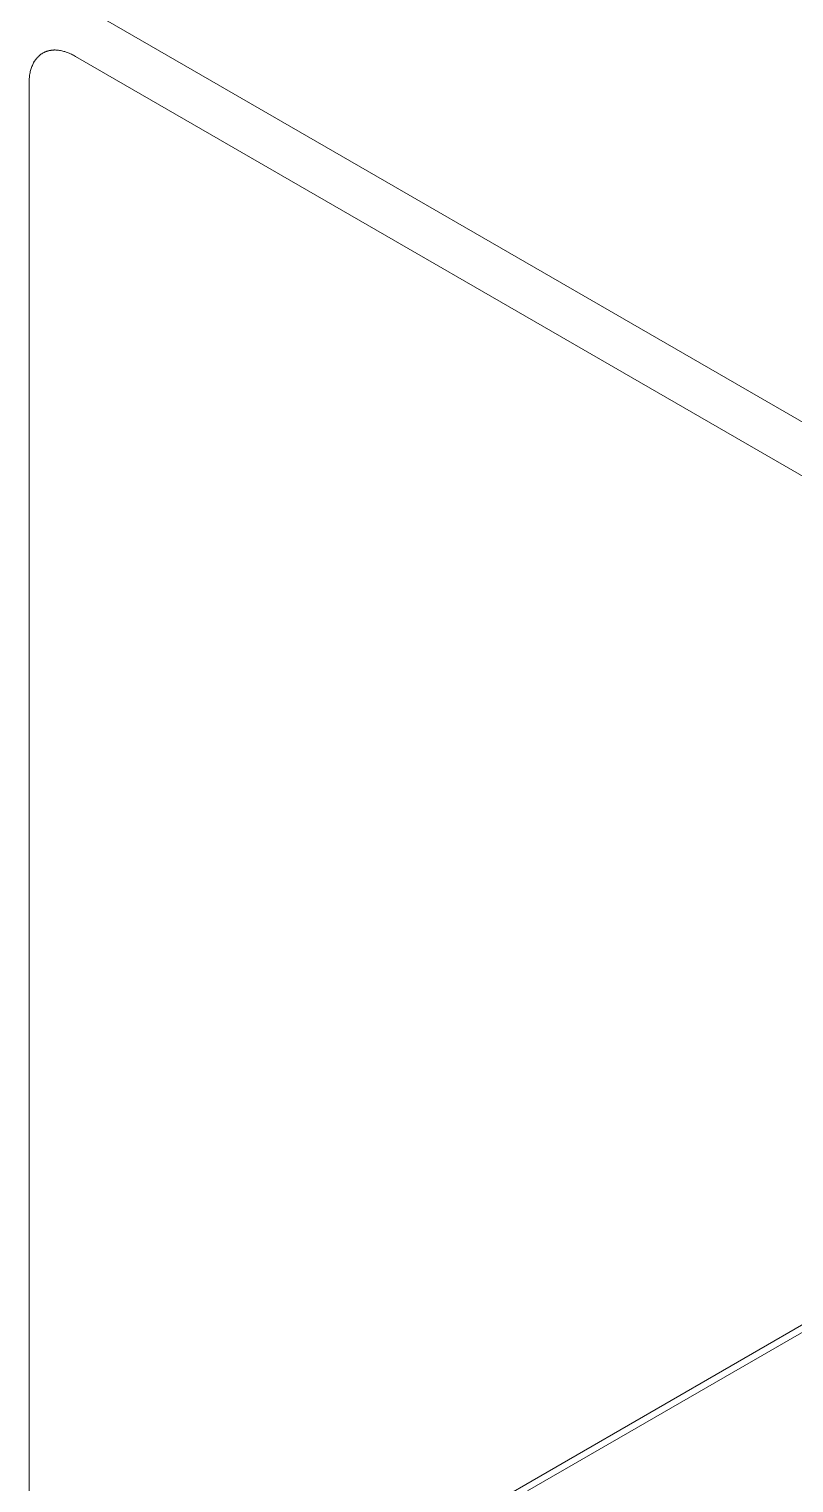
# Model space of a CAD drawing. Header units: millimetres. Extents: x -279 to 4999, y 61 to 3536.
# Drawn here: x 3429.4 to 3489.5, y 2022 to 2136.1 of the extents above; entities that cross this region are included whole.
import ezdxf

# ---------------------------------------------------------------- set-up
doc = ezdxf.new("R2010")
doc.units = ezdxf.units.MM
doc.layers.add('ZANO_R', color=7, linetype='Continuous', lineweight=0)

msp = doc.modelspace()

# ---------------------------------------------------------------- linework, layer by layer
at = {"layer": 'ZANO_R'}
for p, q in [((3433.09, 2138.15), (3579.29, 2053.74)), ((3429.91, 2133.62), (3429.89, 2133.59)), ((3429.93, 2133.66), (3429.91, 2133.62)), ((3429.96, 2133.69), (3429.93, 2133.66)), ((3429.98, 2133.72), (3429.96, 2133.69)), ((3430, 2133.75), (3429.98, 2133.72)), ((3430.03, 2133.78), (3430, 2133.75)), ((3430.06, 2133.81), (3430.03, 2133.78)), ((3430.08, 2133.84), (3430.06, 2133.81)), ((3430.11, 2133.87), (3430.08, 2133.84)), ((3430.14, 2133.9), (3430.11, 2133.87)), ((3430.16, 2133.93), (3430.14, 2133.9)), ((3430.19, 2133.95), (3430.16, 2133.93)), ((3430.22, 2133.98), (3430.19, 2133.95)), ((3430.25, 2134.01), (3430.22, 2133.98)), ((3430.28, 2134.03), (3430.25, 2134.01)), ((3430.31, 2134.05), (3430.28, 2134.03)), ((3430.34, 2134.08), (3430.31, 2134.05)), ((3430.37, 2134.1), (3430.34, 2134.08)), ((3430.41, 2134.12), (3430.37, 2134.1)), ((3430.44, 2134.14), (3430.41, 2134.12)), ((3430.47, 2134.16), (3430.44, 2134.14)), ((3430.5, 2134.18), (3430.47, 2134.16)), ((3430.54, 2134.2), (3430.5, 2134.18)), ((3430.57, 2134.22), (3430.54, 2134.2)), ((3430.61, 2134.24), (3430.57, 2134.22)), ((3430.64, 2134.26), (3430.61, 2134.24)), ((3430.68, 2134.27), (3430.64, 2134.26)), ((3430.71, 2134.29), (3430.68, 2134.27)), ((3430.75, 2134.3), (3430.71, 2134.29)), ((3430.79, 2134.31), (3430.75, 2134.3)), ((3430.82, 2134.33), (3430.79, 2134.31)), ((3430.86, 2134.34), (3430.82, 2134.33)), ((3430.9, 2134.35), (3430.86, 2134.34)), ((3430.93, 2134.36), (3430.9, 2134.35)), ((3430.97, 2134.37), (3430.93, 2134.36)), ((3431.01, 2134.38), (3430.97, 2134.37)), ((3431.05, 2134.39), (3431.01, 2134.38)), ((3431.09, 2134.39), (3431.05, 2134.39)), ((3431.13, 2134.4), (3431.09, 2134.39)), ((3431.17, 2134.41), (3431.13, 2134.4)), ((3431.21, 2134.41), (3431.17, 2134.41)), ((3431.25, 2134.42), (3431.21, 2134.41)), ((3431.29, 2134.42), (3431.25, 2134.42)), ((3431.33, 2134.42), (3431.29, 2134.42)), ((3431.37, 2134.42), (3431.33, 2134.42)), ((3431.41, 2134.43), (3431.37, 2134.42)), ((3431.45, 2134.43), (3431.41, 2134.43)), ((3431.49, 2134.43), (3431.45, 2134.43)), ((3431.53, 2134.42), (3431.49, 2134.43)), ((3431.58, 2134.42), (3431.53, 2134.42)), ((3431.66, 2134.42), (3431.58, 2134.42)), ((3431.74, 2134.41), (3431.66, 2134.42)), ((3431.83, 2134.4), (3431.74, 2134.41)), ((3431.91, 2134.38), (3431.83, 2134.4)), ((3432, 2134.37), (3431.91, 2134.38)), ((3432.08, 2134.35), (3432, 2134.37)), ((3432.17, 2134.32), (3432.08, 2134.35)), ((3432.25, 2134.3), (3432.17, 2134.32)), ((3432.34, 2134.27), (3432.25, 2134.3)), ((3432.42, 2134.24), (3432.34, 2134.27)), ((3432.51, 2134.21), (3432.42, 2134.24)), ((3432.59, 2134.18), (3432.51, 2134.21)), ((3432.68, 2134.14), (3432.59, 2134.18)), ((3432.76, 2134.1), (3432.68, 2134.14)), ((3432.84, 2134.06), (3432.76, 2134.1)), ((3432.93, 2134.02), (3432.84, 2134.06)), ((3433.01, 2133.97), (3432.93, 2134.02)), ((3433.09, 2133.93), (3433.01, 2133.97)), ((3579.29, 2049.52), (3433.09, 2133.93)), ((3429.5, 2132.55), (3429.48, 2132.46)), ((3429.51, 2132.64), (3429.5, 2132.55)), ((3429.53, 2132.73), (3429.51, 2132.64)), ((3429.55, 2132.81), (3429.53, 2132.73)), ((3429.58, 2132.9), (3429.55, 2132.81)), ((3429.6, 2132.98), (3429.58, 2132.9)), ((3429.63, 2133.06), (3429.6, 2132.98)), ((3429.66, 2133.14), (3429.63, 2133.06)), ((3429.69, 2133.22), (3429.66, 2133.14)), ((3429.73, 2133.3), (3429.69, 2133.22)), ((3429.76, 2133.38), (3429.73, 2133.3)), ((3429.78, 2133.41), (3429.76, 2133.38)), ((3429.8, 2133.45), (3429.78, 2133.41)), ((3429.82, 2133.49), (3429.8, 2133.45)), ((3429.84, 2133.52), (3429.82, 2133.49)), ((3429.86, 2133.56), (3429.84, 2133.52)), ((3429.89, 2133.59), (3429.86, 2133.56)), ((3429.44, 2131.91), (3429.43, 2131.82)), ((3429.43, 2131.82), (3429.43, 2001)), ((3429.45, 2132.19), (3429.44, 2132.1)), ((3429.44, 2132.1), (3429.44, 2132)), ((3429.44, 2132), (3429.44, 2131.91)), ((3429.46, 2132.28), (3429.45, 2132.19)), ((3429.47, 2132.37), (3429.46, 2132.28)), ((3429.48, 2132.46), (3429.47, 2132.37)), ((3464.26, 2019.46), (3547.8, 2067.7)), ((3468.56, 2021.35), (3548.32, 2067.4))]:
    msp.add_line(p, q, dxfattribs=at)

doc.saveas('drawing.dxf')
